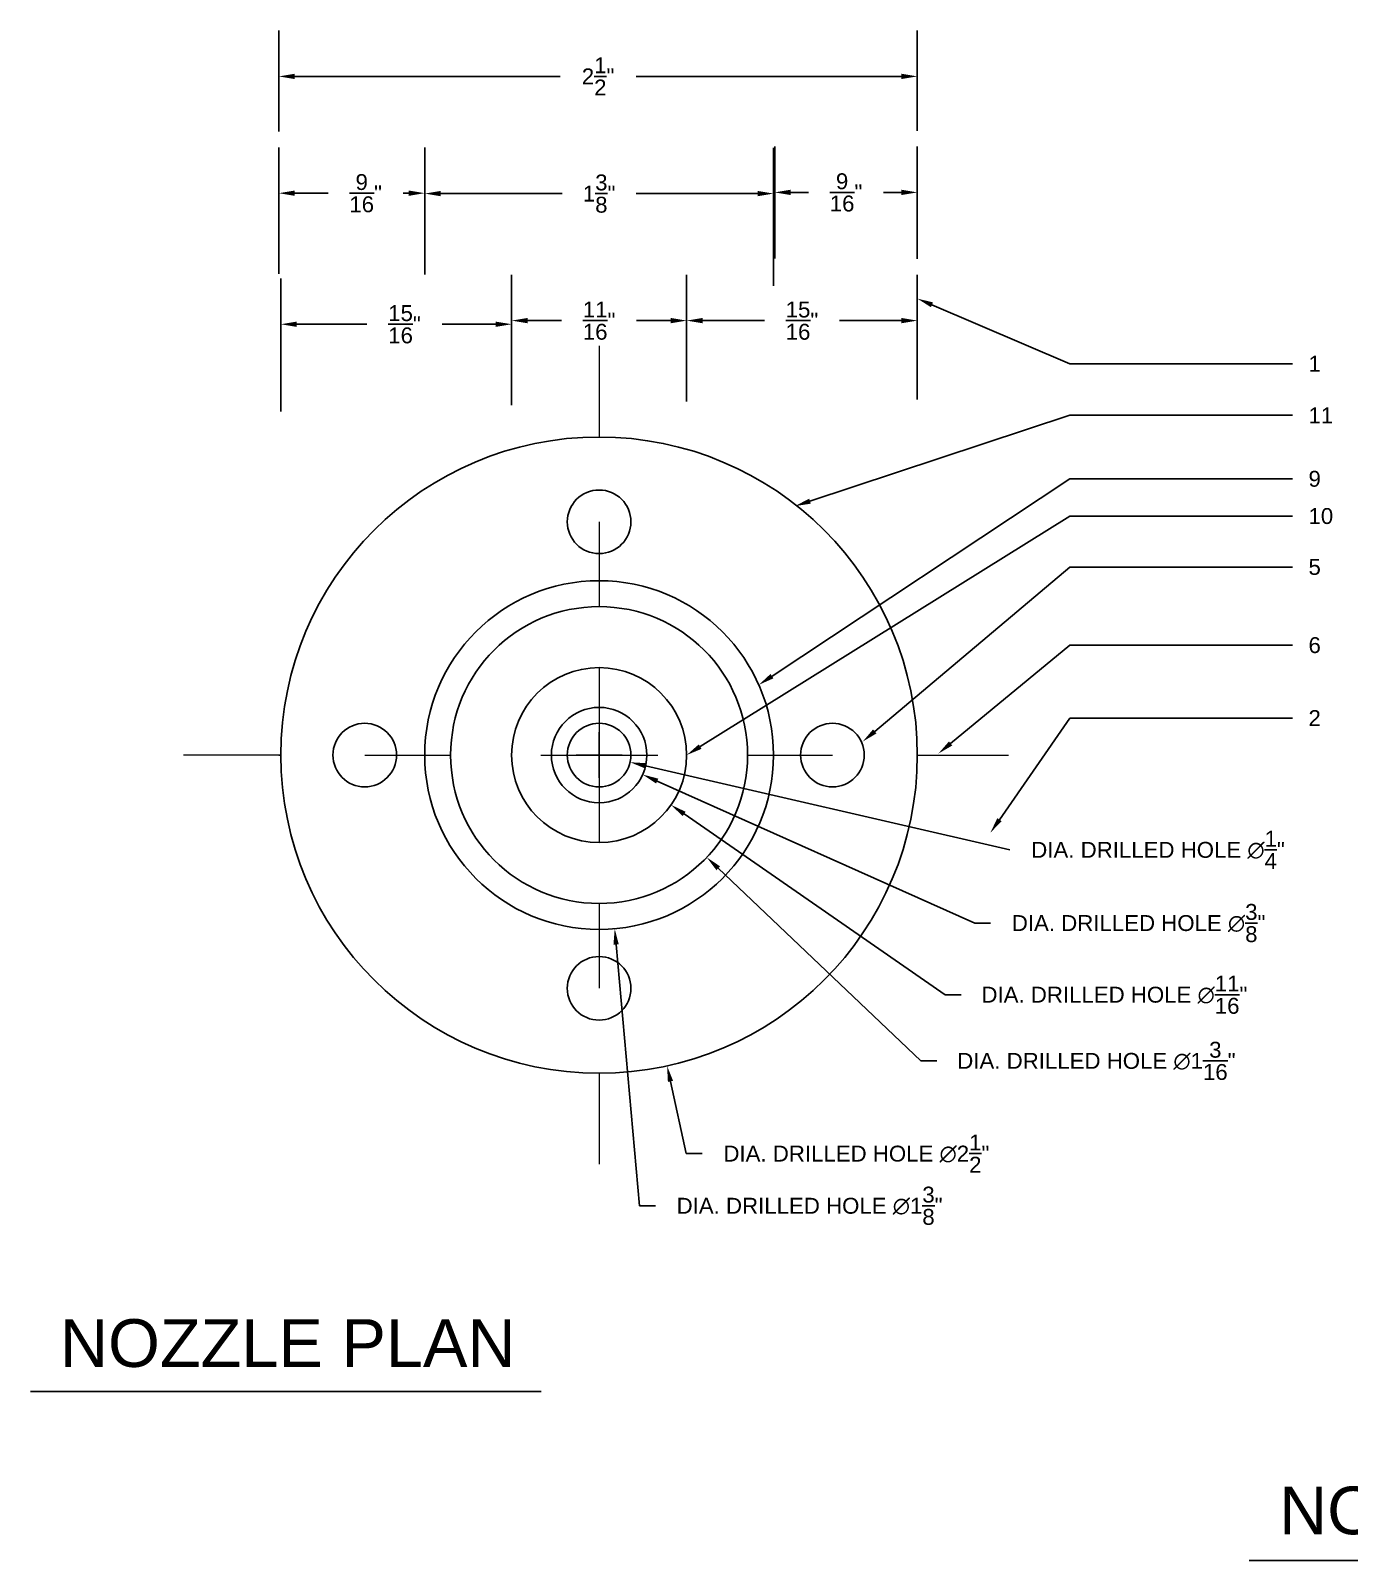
# Model space of a CAD drawing. Header units: inches. Extents: x 2405.3 to 2416.8, y 1716 to 1724.1.
# Drawn here: x 2405.32 to 2410.51, y 1718.13 to 1724.14 of the extents above; entities that cross this region are included whole.
import ezdxf
from ezdxf import colors
from ezdxf.entities.mleader import LeaderData, LeaderLine
from ezdxf.math import Vec2, Vec3

# ---------------------------------------------------------------- set-up
doc = ezdxf.new("R2010")
doc.units = ezdxf.units.IN
doc.linetypes.add('DASHEDX2', pattern=[38.1, 25.4, -12.7])
for name, color, linetype in [('A ANNO DIM', 1, 'Continuous'), ('A ANNO NOTE', 1, 'Continuous'), ('A DRILL HOLES', 1, 'Continuous'), ('A PLAN ANNO NOTE', 3, 'Continuous'), ('A PLATE INNER', 6, 'Continuous'), ('A PLATE INTERMEDIATE', 253, 'Continuous'), ('A PLATE OUTER', 3, 'Continuous'), ('NOT IN USE', 3, 'Continuous')]:
    doc.layers.add(name, color=color, linetype=linetype)
doc.layers.add('A GRID LINES', color=185, linetype='DASHEDX2', lineweight=9)
doc.styles.get("Standard").update_dxf_attribs({"font": 'Arial.ttf'})
doc.dimstyles.new('Qais Qadermal', dxfattribs={"dimtxt": 0.0625, "dimasz": 0.0625, "dimexe": 0.18, "dimexo": 0.0625, "dimgap": 0.09, "dimtad": 0, "dimtih": 1, "dimtoh": 1, "dimdec": 4, "dimzin": 0, "dimdsep": 46, "dimlunit": 4, "dimtxsty": 'Standard', "dimcen": 0.09, "dimadec": 0, "dimazin": 0, "dimtfac": 1, "dimtdec": 4, "dimtofl": 0, "dimtmove": 0, "dimatfit": 3, "dimfxl": 1, "dimtolj": 1, "dimtzin": 0, "dimarcsym": 0})

# ---------------------------------------------------------------- blocks, each defined once
blk = doc.blocks.new('*D0')
at = {"layer": 'A ANNO DIM', "color": 0, "lineweight": -2, "transparency": 16777216}
for p, q in [((2407.2143, 1722.6704), (2407.2143, 1723.1821)), ((2407.9018, 1722.6846), (2407.9018, 1723.1821)), ((2407.2768, 1723.0021), (2407.4107, 1723.0021)), ((2407.8393, 1723.0021), (2407.7054, 1723.0021))]:
    blk.add_line(p, q, dxfattribs=at)
at = {"layer": 'A ANNO DIM', "color": 0, "transparency": 16777216}
for points in [[(2407.2768, 1723.0125), (2407.2768, 1722.9917), (2407.2143, 1723.0021)], [(2407.8393, 1723.0125), (2407.8393, 1722.9917), (2407.9018, 1723.0021)]]:
    blk.add_solid(points, dxfattribs=at)
at = {"layer": 'Defpoints', "color": 0, "transparency": 16777216}
for p in [(2407.9018, 1723.0021), (2407.2143, 1722.6079), (2407.9018, 1722.6221)]:
    blk.add_point(p, dxfattribs=at)
at = {"layer": 'A ANNO DIM', "color": 0, "transparency": 16777216, "insert": (2407.558, 1723.0021), "char_height": 0.0625, "attachment_point": 5}
blk.add_mtext('\\A1;{\\H1x;\\S11/16;}"', dxfattribs=at)
blk = doc.blocks.new('*D1')
at = {"layer": 'A ANNO DIM', "color": 0, "lineweight": -2, "transparency": 16777216}
for p, q in [((2407.9018, 1722.6846), (2407.9018, 1723.1821)), ((2408.808, 1722.6923), (2408.808, 1723.1821)), ((2407.9643, 1723.0021), (2408.2073, 1723.0021)), ((2408.7455, 1723.0021), (2408.5025, 1723.0021))]:
    blk.add_line(p, q, dxfattribs=at)
at = {"layer": 'A ANNO DIM', "color": 0, "transparency": 16777216}
for points in [[(2407.9643, 1723.0125), (2407.9643, 1722.9917), (2407.9018, 1723.0021)], [(2408.7455, 1723.0125), (2408.7455, 1722.9917), (2408.808, 1723.0021)]]:
    blk.add_solid(points, dxfattribs=at)
at = {"layer": 'Defpoints', "color": 0, "transparency": 16777216}
for p in [(2408.808, 1723.0021), (2407.9018, 1722.6221), (2408.808, 1722.6298)]:
    blk.add_point(p, dxfattribs=at)
at = {"layer": 'A ANNO DIM', "color": 0, "transparency": 16777216, "insert": (2408.3549, 1723.0021), "char_height": 0.0625, "attachment_point": 5}
blk.add_mtext('\\A1;{\\H1x;\\S15/16;}"', dxfattribs=at)
blk = doc.blocks.new('*D2')
at = {"layer": 'A ANNO DIM', "color": 0, "lineweight": -2, "transparency": 16777216}
for p, q in [((2406.308, 1722.6449), (2406.308, 1723.1679)), ((2407.2143, 1722.6704), (2407.2143, 1723.1679)), ((2406.3705, 1722.9879), (2406.646, 1722.9879)), ((2407.1518, 1722.9879), (2406.9412, 1722.9879))]:
    blk.add_line(p, q, dxfattribs=at)
at = {"layer": 'A ANNO DIM', "color": 0, "transparency": 16777216}
for points in [[(2406.3705, 1722.9983), (2406.3705, 1722.9775), (2406.308, 1722.9879)], [(2407.1518, 1722.9983), (2407.1518, 1722.9775), (2407.2143, 1722.9879)]]:
    blk.add_solid(points, dxfattribs=at)
at = {"layer": 'Defpoints', "color": 0, "transparency": 16777216}
for p in [(2406.308, 1722.9879), (2407.2143, 1722.6079), (2406.308, 1722.5824)]:
    blk.add_point(p, dxfattribs=at)
at = {"layer": 'A ANNO DIM', "color": 0, "transparency": 16777216, "insert": (2406.7936, 1722.9879), "char_height": 0.0625, "attachment_point": 5}
blk.add_mtext('\\A1;{\\H1x;\\S15/16;}"', dxfattribs=at)
blk = doc.blocks.new('*D3')
at = {"layer": 'A ANNO DIM', "color": 0, "lineweight": -2, "transparency": 16777216}
for p, q in [((2408.2479, 1723.2465), (2408.2479, 1723.6861)), ((2408.808, 1723.2446), (2408.808, 1723.6861)), ((2408.3104, 1723.5061), (2408.3806, 1723.5061)), ((2408.7455, 1723.5061), (2408.6753, 1723.5061))]:
    blk.add_line(p, q, dxfattribs=at)
at = {"layer": 'A ANNO DIM', "color": 0, "transparency": 16777216}
for points in [[(2408.3104, 1723.5166), (2408.3104, 1723.4957), (2408.2479, 1723.5061)], [(2408.7455, 1723.5166), (2408.7455, 1723.4957), (2408.808, 1723.5061)]]:
    blk.add_solid(points, dxfattribs=at)
at = {"layer": 'Defpoints', "color": 0, "transparency": 16777216}
for p in [(2408.808, 1723.5061), (2408.2479, 1723.184), (2408.808, 1723.1821)]:
    blk.add_point(p, dxfattribs=at)
at = {"layer": 'A ANNO DIM', "color": 0, "transparency": 16777216, "insert": (2408.528, 1723.5061), "char_height": 0.0625, "attachment_point": 5}
blk.add_mtext('\\A1;{\\H1x;\\S9/16;}"', dxfattribs=at)
blk = doc.blocks.new('*D4')
at = {"layer": 'A ANNO DIM', "color": 0, "lineweight": -2, "transparency": 16777216}
for p, q in [((2406.2999, 1723.1855), (2406.2999, 1723.683)), ((2406.8729, 1723.1839), (2406.8729, 1723.683)), ((2406.3624, 1723.503), (2406.4936, 1723.503)), ((2406.8104, 1723.503), (2406.7883, 1723.503))]:
    blk.add_line(p, q, dxfattribs=at)
at = {"layer": 'A ANNO DIM', "color": 0, "transparency": 16777216}
for points in [[(2406.3624, 1723.5134), (2406.3624, 1723.4925), (2406.2999, 1723.503)], [(2406.8104, 1723.5134), (2406.8104, 1723.4925), (2406.8729, 1723.503)]]:
    blk.add_solid(points, dxfattribs=at)
at = {"layer": 'Defpoints', "color": 0, "transparency": 16777216}
for p in [(2406.8729, 1723.503), (2406.2999, 1723.123), (2406.8729, 1723.1214)]:
    blk.add_point(p, dxfattribs=at)
at = {"layer": 'A ANNO DIM', "color": 0, "transparency": 16777216, "insert": (2406.6409, 1723.503), "char_height": 0.0625, "attachment_point": 5}
blk.add_mtext('\\A1;{\\H1x;\\S9/16;}"', dxfattribs=at)
blk = doc.blocks.new('*D5')
at = {"layer": 'A ANNO DIM', "color": 0, "lineweight": -2, "transparency": 16777216}
for p, q in [((2406.8729, 1723.1839), (2406.8729, 1723.6814)), ((2408.2431, 1723.1388), (2408.2431, 1723.6814)), ((2406.9354, 1723.5014), (2407.4124, 1723.5014)), ((2408.1806, 1723.5014), (2407.7037, 1723.5014))]:
    blk.add_line(p, q, dxfattribs=at)
at = {"layer": 'A ANNO DIM', "color": 0, "transparency": 16777216}
for points in [[(2406.9354, 1723.5118), (2406.9354, 1723.491), (2406.8729, 1723.5014)], [(2408.1806, 1723.5118), (2408.1806, 1723.491), (2408.2431, 1723.5014)]]:
    blk.add_solid(points, dxfattribs=at)
at = {"layer": 'Defpoints', "color": 0, "transparency": 16777216}
for p in [(2408.2431, 1723.5014), (2406.8729, 1723.1214), (2408.2431, 1723.0763)]:
    blk.add_point(p, dxfattribs=at)
at = {"layer": 'A ANNO DIM', "color": 0, "transparency": 16777216, "insert": (2407.558, 1723.5014), "char_height": 0.0625, "attachment_point": 5}
blk.add_mtext('\\A1;1{\\H1x;\\S3/8;}"', dxfattribs=at)
blk = doc.blocks.new('*D6')
at = {"layer": 'A ANNO DIM', "color": 0, "lineweight": -2, "transparency": 16777216}
for p, q in [((2406.2999, 1723.7455), (2406.2999, 1724.1419)), ((2408.808, 1723.7486), (2408.808, 1724.1419)), ((2406.3624, 1723.9619), (2407.4047, 1723.9619)), ((2408.7455, 1723.9619), (2407.7032, 1723.9619))]:
    blk.add_line(p, q, dxfattribs=at)
at = {"layer": 'A ANNO DIM', "color": 0, "transparency": 16777216}
for points in [[(2406.3624, 1723.9723), (2406.3624, 1723.9515), (2406.2999, 1723.9619)], [(2408.7455, 1723.9723), (2408.7455, 1723.9515), (2408.808, 1723.9619)]]:
    blk.add_solid(points, dxfattribs=at)
at = {"layer": 'Defpoints', "color": 0, "transparency": 16777216}
for p in [(2408.808, 1723.9619), (2406.2999, 1723.683), (2408.808, 1723.6861)]:
    blk.add_point(p, dxfattribs=at)
at = {"layer": 'A ANNO DIM', "color": 0, "transparency": 16777216, "insert": (2407.554, 1723.9619), "char_height": 0.0625, "attachment_point": 5}
blk.add_mtext('\\A1;2{\\H1x;\\S1/2;}"', dxfattribs=at)
blk = doc.blocks.new('*D7')
at = {"layer": 'A ANNO NOTE', "color": 0, "lineweight": -2, "transparency": 16777216}
for p, q in [((2407.558, 1721.2047), (2407.558, 1721.3847)), ((2407.468, 1721.2947), (2407.648, 1721.2947)), ((2407.7168, 1719.5236), (2407.6248, 1720.5501)), ((2407.7793, 1719.5236), (2407.7168, 1719.5236))]:
    blk.add_line(p, q, dxfattribs=at)
at = {"layer": 'A ANNO NOTE', "color": 0, "transparency": 16777216}
blk.add_solid([(2407.6351, 1720.551), (2407.6144, 1720.5492), (2407.6192, 1720.6124)], dxfattribs=at)
at = {"layer": 'Defpoints', "color": 0, "transparency": 16777216}
for p in [(2407.4969, 1721.9771), (2407.6192, 1720.6124)]:
    blk.add_point(p, dxfattribs=at)
at = {"layer": 'A ANNO NOTE', "color": 0, "transparency": 16777216, "insert": (2408.3848, 1719.5236), "char_height": 0.0625, "attachment_point": 5}
blk.add_mtext('\\A1;DIA. DRILLED HOLE ∅1{\\H1x;\\S3/8;}"', dxfattribs=at)
blk = doc.blocks.new('*D8')
at = {"layer": 'A ANNO NOTE', "color": 0, "lineweight": -2, "transparency": 16777216}
for p, q in [((2407.558, 1721.2047), (2407.558, 1721.3847)), ((2407.468, 1721.2947), (2407.648, 1721.2947)), ((2407.9005, 1719.7285), (2407.8384, 1720.0125)), ((2407.963, 1719.7285), (2407.9005, 1719.7285))]:
    blk.add_line(p, q, dxfattribs=at)
at = {"layer": 'A ANNO NOTE', "color": 0, "transparency": 16777216}
blk.add_solid([(2407.8485, 1720.0147), (2407.8282, 1720.0103), (2407.825, 1720.0736)], dxfattribs=at)
at = {"layer": 'Defpoints', "color": 0, "transparency": 16777216}
for p in [(2407.2911, 1722.5159), (2407.825, 1720.0736)]:
    blk.add_point(p, dxfattribs=at)
at = {"layer": 'A ANNO NOTE', "color": 0, "transparency": 16777216, "insert": (2408.5686, 1719.7285), "char_height": 0.0625, "attachment_point": 5}
blk.add_mtext('\\A1;DIA. DRILLED HOLE ∅2{\\H1x;\\S1/2;}"', dxfattribs=at)
blk = doc.blocks.new('*D9')
at = {"layer": 'A ANNO NOTE', "color": 0, "lineweight": -2, "transparency": 16777216}
for p, q in [((2407.558, 1721.2047), (2407.558, 1721.3847)), ((2407.468, 1721.2947), (2407.648, 1721.2947)), ((2408.8223, 1720.093), (2408.0261, 1720.8498)), ((2408.8848, 1720.093), (2408.8223, 1720.093))]:
    blk.add_line(p, q, dxfattribs=at)
at = {"layer": 'A ANNO NOTE', "color": 0, "transparency": 16777216}
blk.add_solid([(2408.0333, 1720.8573), (2408.019, 1720.8422), (2407.9808, 1720.8928)], dxfattribs=at)
at = {"layer": 'Defpoints', "color": 0, "transparency": 16777216}
for p in [(2407.1352, 1721.6966), (2407.9808, 1720.8928)]:
    blk.add_point(p, dxfattribs=at)
at = {"layer": 'A ANNO NOTE', "color": 0, "transparency": 16777216, "insert": (2409.5115, 1720.093), "char_height": 0.0625, "attachment_point": 5}
blk.add_mtext('\\A1;DIA. DRILLED HOLE ∅1{\\H1x;\\S3/16;}"', dxfattribs=at)
blk = doc.blocks.new('*D10')
at = {"layer": 'A ANNO NOTE', "color": 0, "lineweight": -2, "transparency": 16777216}
for p, q in [((2407.558, 1721.2047), (2407.558, 1721.3847)), ((2407.468, 1721.2947), (2407.648, 1721.2947)), ((2408.9172, 1720.3531), (2407.892, 1721.0634)), ((2408.9797, 1720.3531), (2408.9172, 1720.3531))]:
    blk.add_line(p, q, dxfattribs=at)
at = {"layer": 'A ANNO NOTE', "color": 0, "transparency": 16777216}
blk.add_solid([(2407.8979, 1721.0719), (2407.886, 1721.0548), (2407.8406, 1721.099)], dxfattribs=at)
at = {"layer": 'Defpoints', "color": 0, "transparency": 16777216}
for p in [(2407.2755, 1721.4905), (2407.8406, 1721.099)]:
    blk.add_point(p, dxfattribs=at)
at = {"layer": 'A ANNO NOTE', "color": 0, "transparency": 16777216, "insert": (2409.5822, 1720.3531), "char_height": 0.0625, "attachment_point": 5}
blk.add_mtext('\\A1;DIA. DRILLED HOLE ∅{\\H1x;\\S11/16;}"', dxfattribs=at)
blk = doc.blocks.new('*D11')
at = {"layer": 'A ANNO NOTE', "color": 0, "lineweight": -2, "transparency": 16777216}
for p, q in [((2407.558, 1721.2047), (2407.558, 1721.3847)), ((2407.468, 1721.2947), (2407.648, 1721.2947)), ((2409.0335, 1720.6346), (2407.7862, 1721.1926)), ((2409.096, 1720.6346), (2409.0335, 1720.6346))]:
    blk.add_line(p, q, dxfattribs=at)
at = {"layer": 'A ANNO NOTE', "color": 0, "transparency": 16777216}
blk.add_solid([(2407.7905, 1721.2021), (2407.782, 1721.1831), (2407.7292, 1721.2182)], dxfattribs=at)
at = {"layer": 'Defpoints', "color": 0, "transparency": 16777216}
for p in [(2407.3869, 1721.3713), (2407.7292, 1721.2182)]:
    blk.add_point(p, dxfattribs=at)
at = {"layer": 'A ANNO NOTE', "color": 0, "transparency": 16777216, "insert": (2409.6773, 1720.6346), "char_height": 0.0625, "attachment_point": 5}
blk.add_mtext('\\A1;DIA. DRILLED HOLE ∅{\\H1x;\\S3/8;}"', dxfattribs=at)
blk = doc.blocks.new('*D12')
at = {"layer": 'A ANNO NOTE', "color": 0, "lineweight": -2, "transparency": 16777216}
for p, q in [((2407.558, 1721.2047), (2407.558, 1721.3847)), ((2407.468, 1721.2947), (2407.648, 1721.2947)), ((2409.1713, 1720.9223), (2407.7407, 1721.2526))]:
    blk.add_line(p, q, dxfattribs=at)
at = {"layer": 'A ANNO NOTE', "color": 0, "transparency": 16777216}
blk.add_solid([(2407.7431, 1721.2627), (2407.7384, 1721.2424), (2407.6798, 1721.2666)], dxfattribs=at)
at = {"layer": 'Defpoints', "color": 0, "transparency": 16777216}
for p in [(2407.4362, 1721.3228), (2407.6798, 1721.2666)]:
    blk.add_point(p, dxfattribs=at)
at = {"layer": 'A ANNO NOTE', "color": 0, "transparency": 16777216, "insert": (2409.7536, 1720.9223), "char_height": 0.0625, "attachment_point": 5}
blk.add_mtext('\\A1;DIA. DRILLED HOLE ∅{\\H1x;\\S1/4;}"', dxfattribs=at)

msp = doc.modelspace()

# ---------------------------------------------------------------- linework, layer by layer
at = {"layer": 'A ANNO NOTE'}
for p, q in [((2407.33092, 1718.79423), (2405.32478, 1718.79423)), ((2412.50467, 1718.12981), (2410.11137, 1718.12981))]:
    msp.add_line(p, q, dxfattribs=at)
at = {"layer": 'A DRILL HOLES'}
for centre in [(2407.55803, 1722.2114), (2406.63731, 1721.29473), (2407.55803, 1721.29473), (2408.4747, 1721.29473), (2407.55803, 1720.37806)]:
    msp.add_circle(centre, 0.125, dxfattribs=at)
at = {"layer": 'A GRID LINES'}
for p, q in [((2407.55803, 1722.90302), (2407.55803, 1722.54473)), ((2407.55803, 1722.2114), (2407.55803, 1721.87806)), ((2407.55803, 1721.63848), (2407.55803, 1720.95098)), ((2406.30803, 1721.29473), (2405.92527, 1721.29473)), ((2406.29992, 1721.29473), (2406.30803, 1721.29473)), ((2406.63731, 1721.29473), (2406.9747, 1721.29473)), ((2407.32873, 1721.29473), (2407.55803, 1721.29473)), ((2407.55803, 1721.29473), (2407.78918, 1721.29473)), ((2408.14136, 1721.29473), (2408.4747, 1721.29473)), ((2408.80803, 1721.29473), (2409.16633, 1721.29473)), ((2407.55803, 1720.7114), (2407.55803, 1720.37806)), ((2407.55803, 1720.04574), (2407.55803, 1719.68745))]:
    msp.add_line(p, q, dxfattribs=at)
at = {"layer": 'A PLATE INNER'}
for radius in [0.68511, 0.58333]:
    msp.add_circle((2407.55803, 1721.29473), radius, dxfattribs=at)
at = {"layer": 'A PLATE INTERMEDIATE'}
for radius in [0.34375, 0.1875]:
    msp.add_circle((2407.55803, 1721.29473), radius, dxfattribs=at)
at = {"layer": 'A PLATE OUTER'}
msp.add_circle((2407.55803, 1721.29473), 1.25, dxfattribs=at)

# ---------------------------------------------------------------- texts
at = {"layer": 'A ANNO NOTE', "char_height": 0.1875, "attachment_point": 1}
for s, width, heights, insert in [('NOZZLE PLAN', 2.0293068, [0], (2405.43983, 1719.07772)), ('NOZZLE SECTION', 2.5395548, [0.19402], (2410.22908, 1718.42))]:
    msp.add_mtext_dynamic_manual_height_columns(s, width=width, gutter_width=12.5, heights=heights, dxfattribs=dict(at, insert=insert))

# ---------------------------------------------------------------- dimensions: what is measured, and where the dimension line sits
at = {"layer": 'A ANNO DIM'}
for base, p1, p2, picture, middle in [((2408.80803, 1723.96191), (2406.29992, 1723.68297), (2408.80803, 1723.68615), '*D6', (2407.55398, 1723.96191)), ((2408.24314, 1723.50141), (2406.87292, 1723.12141), (2408.24314, 1723.07632), '*D5', (2407.55803, 1723.50141)), ((2407.90178, 1723.00208), (2407.21428, 1722.60789), (2407.90178, 1722.62208), '*D0', (2407.55803, 1723.00208)), ((2408.8080313665, 1723.0020825773), (2407.9017813665, 1722.6220825773), (2408.8080313665, 1722.6297937057), '*D1', (2408.3549063665, 1723.0020825773))]:
    dim = msp.add_linear_dim(base=base, p1=p1, p2=p2, dimstyle='Qais Qadermal', dxfattribs=at)
    dim.commit()
    dim.dimension.update_dxf_attribs({"geometry": picture, "text_midpoint": middle})
for base, p1, p2, picture, middle in [((2406.87292, 1723.50297), (2406.29992, 1723.12297), (2406.87292, 1723.12141), '*D4', (2406.64094, 1723.50297)), ((2408.80803, 1723.50615), (2408.2479, 1723.18403), (2408.80803, 1723.18208), '*D3', (2408.52797, 1723.50615)), ((2406.3080313665, 1722.9878926119), (2407.2142813665, 1722.6078926119), (2406.3080313665, 1722.5824232121), '*D2', (2406.7935591632, 1722.9878926119))]:
    dim = msp.add_linear_dim(base=base, p1=p1, p2=p2, dimstyle='Qais Qadermal', dxfattribs=at)
    dim.commit()
    dim.dimension.update_dxf_attribs({"geometry": picture, "text_midpoint": middle, "dimtype": 160})
at = {"layer": 'A ANNO NOTE'}
for p1, p2, picture, middle in [((2407.29105, 1722.51588), (2407.82501, 1720.07357), '*D8', (2408.56863, 1719.72846)), ((2407.49688, 1721.97711), (2407.61919, 1720.61235), '*D7', (2408.38481, 1719.52365)), ((2407.13523, 1721.69662), (2407.98083, 1720.89284), '*D9', (2409.51153, 1720.09302)), ((2407.27547, 1721.49049), (2407.8406, 1721.09897), '*D10', (2409.58218, 1720.35312)), ((2407.38688, 1721.3713), (2407.72919, 1721.21816), '*D11', (2409.67733, 1720.63464)), ((2407.43623, 1721.32285), (2407.67983, 1721.26661), '*D12', (2409.17134, 1720.92228))]:
    dim = msp.add_diameter_dim_2p(p1=p1, p2=p2, text='DIA. DRILLED HOLE <>', dimstyle='Qais Qadermal', dxfattribs=at)
    dim.commit()
    dim.dimension.update_dxf_attribs({"geometry": picture, "text_midpoint": middle, "dimtype": 163})

# ---------------------------------------------------------------- leaders
at = {"layer": 'A PLAN ANNO NOTE'}
ml = msp.add_multileader_mtext('Standard', dxfattribs=at)
ml.set_content('1', color=256)
ml.set_leader_properties()
ml.build(insert=Vec2(0, 0))
ml.multileader.update_dxf_attribs({"dogleg_length": 0.875, "arrow_head_size": 0.0625})
ctx = ml.context
ctx.base_point, ctx.char_height, ctx.arrow_head_size, ctx.landing_gap_size, ctx.plane_origin = Vec3(2410.28207, 1722.83294), 0.0625, 0.0625, 0.0625, Vec3(2567.81881, 1724.96866)
notes = []
notes.append((ctx, [(1, (1, 1, 0), (2409.40707, 1722.83294), (1, 0), 0.875, [(0, [(2408.80803, 1723.08875)], 0, [])])]))
ctx.mtext.insert, ctx.mtext.flow_direction = Vec3(2410.34457, 1722.86419), 5
at = {"layer": 'NOT IN USE'}
ml = msp.add_multileader_mtext('Standard', dxfattribs=at)
ml.set_content('11', color=256)
ml.set_leader_properties()
ml.build(insert=Vec2(0, 0))
ml.multileader.update_dxf_attribs({"dogleg_length": 0.875, "arrow_head_size": 0.0625})
ctx = ml.context
ctx.base_point, ctx.char_height, ctx.arrow_head_size, ctx.landing_gap_size, ctx.plane_origin = Vec3(2410.28207, 1722.63002), 0.0625, 0.0625, 0.0625, Vec3(2567.93941, 1723.16826)
notes.append((ctx, [(1, (1, 1, 0), (2409.40707, 1722.63002), (1, 0), 0.875, [(0, [(2408.3269, 1722.27296)], 0, [])])]))
ctx.mtext.insert, ctx.mtext.flow_direction = Vec3(2410.34457, 1722.66127), 5
ml = msp.add_multileader_mtext('Standard', dxfattribs=at)
ml.set_content('9', color=256)
ml.set_leader_properties()
ml.build(insert=Vec2(0, 0))
ml.multileader.update_dxf_attribs({"dogleg_length": 0.875, "arrow_head_size": 0.0625})
ctx = ml.context
ctx.base_point, ctx.char_height, ctx.arrow_head_size, ctx.landing_gap_size, ctx.plane_origin = Vec3(2410.28207, 1722.38001), 0.0625, 0.0625, 0.0625, Vec3(2567.17054, 1722.19002)
notes.append((ctx, [(1, (1, 1, 0), (2409.40707, 1722.38001), (1, 0), 0.875, [(0, [(2408.18503, 1721.57052)], 0, [])])]))
ctx.mtext.insert, ctx.mtext.flow_direction = Vec3(2410.34457, 1722.41179), 5
ml = msp.add_multileader_mtext('Standard', dxfattribs=at)
ml.set_content('10', color=256)
ml.set_leader_properties()
ml.build(insert=Vec2(0, 0))
ml.multileader.update_dxf_attribs({"dogleg_length": 0.875, "arrow_head_size": 0.0625})
ctx = ml.context
ctx.base_point, ctx.char_height, ctx.arrow_head_size, ctx.landing_gap_size, ctx.plane_origin = Vec3(2410.28207, 1722.2337), 0.0625, 0.0625, 0.0625, Vec3(2567.51429, 1722.19002)
notes.append((ctx, [(1, (1, 1, 0), (2409.40707, 1722.2337), (1, 0), 0.875, [(0, [(2407.90178, 1721.29473)], 0, [])])]))
ctx.mtext.insert, ctx.mtext.flow_direction = Vec3(2410.34457, 1722.26548), 5
ml = msp.add_multileader_mtext('Standard', dxfattribs=at)
ml.set_content('5', color=256)
ml.set_leader_properties()
ml.build(insert=Vec2(0, 0))
ml.multileader.update_dxf_attribs({"dogleg_length": 0.875, "arrow_head_size": 0.0625})
ctx = ml.context
ctx.base_point, ctx.char_height, ctx.arrow_head_size, ctx.landing_gap_size, ctx.plane_origin = Vec3(2410.28207, 1722.03373), 0.0625, 0.0625, 0.0625, Vec3(2568.20556, 1722.2427)
notes.append((ctx, [(1, (1, 1, 0), (2409.40707, 1722.03373), (1, 0), 0.875, [(0, [(2408.59305, 1721.3474)], 0, [])])]))
ctx.mtext.insert, ctx.mtext.flow_direction = Vec3(2410.34457, 1722.06551), 5
ml = msp.add_multileader_mtext('Standard', dxfattribs=at)
ml.set_content('6', color=256)
ml.set_leader_properties()
ml.build(insert=Vec2(0, 0))
ml.multileader.update_dxf_attribs({"dogleg_length": 0.875, "arrow_head_size": 0.0625})
ctx = ml.context
ctx.base_point, ctx.char_height, ctx.arrow_head_size, ctx.landing_gap_size, ctx.plane_origin = Vec3(2410.28207, 1721.72633), 0.0625, 0.0625, 0.0625, Vec3(2567.91643, 1722.08224)
notes.append((ctx, [(1, (1, 1, 0), (2409.40707, 1721.72633), (1, 0), 0.875, [(0, [(2408.89054, 1721.30051)], 0, [])])]))
ctx.mtext.insert, ctx.mtext.flow_direction = Vec3(2410.34457, 1721.75811), 5
ml = msp.add_multileader_mtext('Standard', dxfattribs=at)
ml.set_content('2', color=256)
ml.set_leader_properties()
ml.build(insert=Vec2(0, 0))
ml.multileader.update_dxf_attribs({"dogleg_length": 0.875, "arrow_head_size": 0.0625})
ctx = ml.context
ctx.base_point, ctx.char_height, ctx.arrow_head_size, ctx.landing_gap_size, ctx.plane_origin = Vec3(2410.28207, 1721.44003), 0.0625, 0.0625, 0.0625, Vec3(2568.70752, 1721.88479)
notes.append((ctx, [(1, (1, 1, 0), (2409.40707, 1721.44003), (1, 0), 0.875, [(0, [(2409.09501, 1720.9895)], 0, [])])]))
ctx.mtext.insert, ctx.mtext.flow_direction = Vec3(2410.34457, 1721.47128), 5
for ctx, leaders in notes:
    for number, flags, end, landing, length, lines in leaders:
        leader = LeaderData()
        leader.index, (leader.has_last_leader_line, leader.has_dogleg_vector, leader.attachment_direction) = number, flags
        leader.last_leader_point, leader.dogleg_vector, leader.dogleg_length = Vec3(end), Vec3(landing), length
        for number, points, colour, breaks in lines:
            line = LeaderLine()
            line.index, line.vertices, line.color, line.breaks = number, Vec3.list(points), colors.encode_raw_color(colour), breaks
            leader.lines.append(line)
        ctx.leaders.append(leader)

doc.saveas('drawing.dxf')
